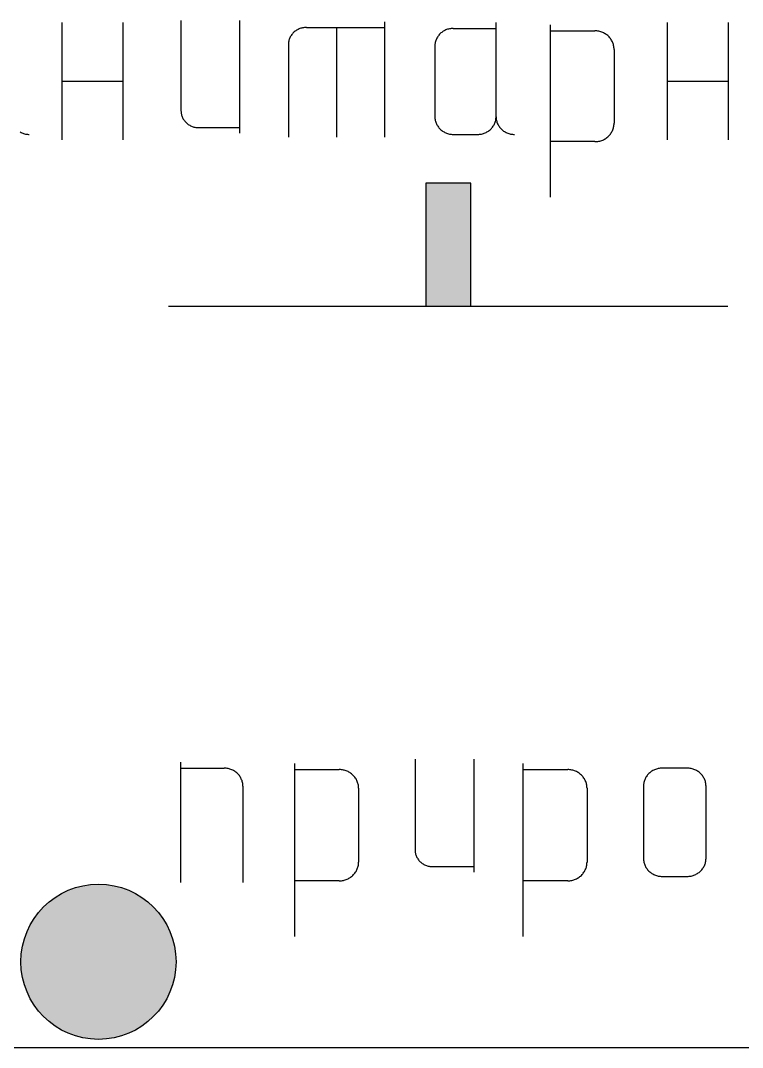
# Model space of a CAD drawing. Extents: x 8646 to 18206, y -17605 to -192.
# Drawn here: x 11112.406 to 11115.541, y -9044.79 to -9040.333 of the extents above; entities that cross this region are included whole.
import ezdxf

# ---------------------------------------------------------------- set-up
doc = ezdxf.new("R2010")
doc.units = 0
doc.layers.get('0').update_dxf_attribs({"linetype": 'CONTINUOUS'})

msp = doc.modelspace()

# ---------------------------------------------------------------- hatches: boundary and pattern name
at = {"linetype": 'CONTINUOUS'}
msp.add_hatch(color=8, dxfattribs=at).paths.add_polyline_path([(11114.1656, -9041.5719), (11114.1656, -9041.0387), (11114.3612, -9041.0387), (11114.3612, -9041.5719)])
h = msp.add_hatch(color=8, dxfattribs=at)
edge = h.paths.add_edge_path()
edge.add_arc((11112.7444, -9044.4181), 0.3368, 0, 360)

# ---------------------------------------------------------------- linework, layer by layer
at = {"color": 8, "linetype": 'CONTINUOUS'}
for p, q in [((11113.1026, -9040.3327), (11113.1026, -9040.724)), ((11113.3569, -9040.3327), (11113.3569, -9040.8219)), ((11113.9861, -9040.3377), (11113.9861, -9040.8391)), ((11112.5859, -9040.3409), (11112.5859, -9040.8504)), ((11112.8507, -9040.3409), (11112.8507, -9040.8504)), ((11113.5947, -9040.3822), (11113.5918, -9040.3848)), ((11113.5979, -9040.3795), (11113.5947, -9040.3822)), ((11113.6011, -9040.3772), (11113.5979, -9040.3795)), ((11113.6044, -9040.375), (11113.6011, -9040.3772)), ((11113.608, -9040.3728), (11113.6044, -9040.375)), ((11113.6115, -9040.371), (11113.608, -9040.3728)), ((11113.6153, -9040.3694), (11113.6115, -9040.371)), ((11113.619, -9040.3678), (11113.6153, -9040.3694)), ((11113.6229, -9040.3665), (11113.619, -9040.3678)), ((11113.6268, -9040.3654), (11113.6229, -9040.3665)), ((11113.6308, -9040.3645), (11113.6268, -9040.3654)), ((11113.6348, -9040.3638), (11113.6308, -9040.3645)), ((11113.6389, -9040.3632), (11113.6348, -9040.3638)), ((11113.643, -9040.3629), (11113.6389, -9040.3632)), ((11113.6471, -9040.3628), (11113.643, -9040.3629)), ((11113.6471, -9040.3628), (11113.9861, -9040.3628)), ((11113.7774, -9040.3628), (11113.7774, -9040.8391)), ((11114.2347, -9040.3841), (11114.2314, -9040.3868)), ((11114.2379, -9040.3816), (11114.2347, -9040.3841)), ((11114.2414, -9040.3795), (11114.2379, -9040.3816)), ((11114.245, -9040.3773), (11114.2414, -9040.3795)), ((11114.2486, -9040.3754), (11114.245, -9040.3773)), ((11114.2524, -9040.3737), (11114.2486, -9040.3754)), ((11114.2562, -9040.3721), (11114.2524, -9040.3737)), ((11114.2601, -9040.3708), (11114.2562, -9040.3721)), ((11114.2641, -9040.3696), (11114.2601, -9040.3708)), ((11114.2682, -9040.3687), (11114.2641, -9040.3696)), ((11114.2722, -9040.368), (11114.2682, -9040.3687)), ((11114.2764, -9040.3674), (11114.2722, -9040.368)), ((11114.2806, -9040.3671), (11114.2764, -9040.3674)), ((11114.2848, -9040.367), (11114.2806, -9040.3671)), ((11114.2848, -9040.367), (11114.4708, -9040.367)), ((11114.4708, -9040.7502), (11114.4708, -9040.3414)), ((11114.7052, -9040.3509), (11114.7052, -9041.0989)), ((11114.7052, -9040.3775), (11114.8996, -9040.3775)), ((11114.904, -9040.3777), (11114.8996, -9040.3775)), ((11114.9084, -9040.378), (11114.904, -9040.3777)), ((11114.9127, -9040.3786), (11114.9084, -9040.378)), ((11114.917, -9040.3793), (11114.9127, -9040.3786)), ((11114.9212, -9040.3803), (11114.917, -9040.3793)), ((11114.9255, -9040.3815), (11114.9212, -9040.3803)), ((11114.9295, -9040.383), (11114.9255, -9040.3815)), ((11114.9336, -9040.3846), (11114.9295, -9040.383)), ((11115.2143, -9040.3409), (11115.2143, -9040.8504)), ((11115.4792, -9040.3409), (11115.4792, -9040.8504)), ((11113.5698, -9040.4262), (11113.5693, -9040.4301)), ((11113.5706, -9040.4224), (11113.5698, -9040.4262)), ((11113.5716, -9040.4185), (11113.5706, -9040.4224)), ((11113.5726, -9040.4148), (11113.5716, -9040.4185)), ((11113.5741, -9040.4111), (11113.5726, -9040.4148)), ((11113.5757, -9040.4074), (11113.5741, -9040.4111)), ((11113.5774, -9040.4039), (11113.5757, -9040.4074)), ((11113.5793, -9040.4004), (11113.5774, -9040.4039)), ((11113.5815, -9040.3971), (11113.5793, -9040.4004)), ((11113.5838, -9040.3938), (11113.5815, -9040.3971)), ((11113.5863, -9040.3907), (11113.5838, -9040.3938)), ((11113.589, -9040.3877), (11113.5863, -9040.3907)), ((11113.5918, -9040.3848), (11113.589, -9040.3877)), ((11114.2069, -9040.4277), (11114.2061, -9040.4317)), ((11114.2079, -9040.4239), (11114.2069, -9040.4277)), ((11114.2089, -9040.42), (11114.2079, -9040.4239)), ((11114.2104, -9040.4162), (11114.2089, -9040.42)), ((11114.212, -9040.4125), (11114.2104, -9040.4162)), ((11114.2138, -9040.4089), (11114.212, -9040.4125)), ((11114.2158, -9040.4054), (11114.2138, -9040.4089)), ((11114.218, -9040.402), (11114.2158, -9040.4054)), ((11114.2203, -9040.3986), (11114.218, -9040.402)), ((11114.2228, -9040.3955), (11114.2203, -9040.3986)), ((11114.2256, -9040.3924), (11114.2228, -9040.3955)), ((11114.2284, -9040.3895), (11114.2256, -9040.3924)), ((11114.2314, -9040.3868), (11114.2284, -9040.3895)), ((11114.9376, -9040.3863), (11114.9336, -9040.3846)), ((11114.9413, -9040.3883), (11114.9376, -9040.3863)), ((11114.9451, -9040.3906), (11114.9413, -9040.3883)), ((11114.9487, -9040.3929), (11114.9451, -9040.3906)), ((11114.9521, -9040.3954), (11114.9487, -9040.3929)), ((11114.9555, -9040.3982), (11114.9521, -9040.3954)), ((11114.9586, -9040.401), (11114.9555, -9040.3982)), ((11114.9617, -9040.4041), (11114.9586, -9040.401)), ((11114.9644, -9040.4073), (11114.9617, -9040.4041)), ((11114.9671, -9040.4106), (11114.9644, -9040.4073)), ((11114.9696, -9040.4141), (11114.9671, -9040.4106)), ((11114.9718, -9040.4177), (11114.9696, -9040.4141)), ((11114.9739, -9040.4214), (11114.9718, -9040.4177)), ((11114.9758, -9040.4251), (11114.9739, -9040.4214)), ((11114.9775, -9040.429), (11114.9758, -9040.4251)), ((11113.569, -9040.434), (11113.5689, -9040.438)), ((11113.5689, -9040.438), (11113.5689, -9040.8391)), ((11113.5693, -9040.4301), (11113.569, -9040.434)), ((11114.2052, -9040.4396), (11114.2051, -9040.4437)), ((11114.2051, -9040.4437), (11114.2051, -9040.7502)), ((11114.2055, -9040.4357), (11114.2052, -9040.4396)), ((11114.2061, -9040.4317), (11114.2055, -9040.4357)), ((11114.979, -9040.433), (11114.9775, -9040.429)), ((11114.9802, -9040.437), (11114.979, -9040.433)), ((11114.9812, -9040.441), (11114.9802, -9040.437)), ((11114.982, -9040.4452), (11114.9812, -9040.441)), ((11114.9826, -9040.4494), (11114.982, -9040.4452)), ((11114.9829, -9040.4535), (11114.9826, -9040.4494)), ((11114.983, -9040.4578), (11114.9829, -9040.4535)), ((11114.983, -9040.4578), (11114.983, -9040.7784)), ((11112.5859, -9040.5957), (11112.8507, -9040.5957)), ((11115.2143, -9040.5957), (11115.4792, -9040.5957)), ((11113.1026, -9040.724), (11113.1028, -9040.7279)), ((11113.1028, -9040.7279), (11113.103, -9040.7317)), ((11113.103, -9040.7317), (11113.1035, -9040.7356)), ((11113.1035, -9040.7356), (11113.1043, -9040.7393)), ((11113.1043, -9040.7393), (11113.1052, -9040.743)), ((11113.1052, -9040.743), (11113.1063, -9040.7467)), ((11113.1063, -9040.7467), (11113.1077, -9040.7504)), ((11113.1077, -9040.7504), (11113.1092, -9040.7539)), ((11113.1092, -9040.7539), (11113.1109, -9040.7573)), ((11113.1109, -9040.7573), (11113.1128, -9040.7608)), ((11113.1128, -9040.7608), (11113.1149, -9040.764)), ((11113.1149, -9040.764), (11113.1172, -9040.7672)), ((11113.1172, -9040.7672), (11113.1196, -9040.7702)), ((11113.1196, -9040.7702), (11113.1223, -9040.7731)), ((11113.1223, -9040.7731), (11113.125, -9040.776)), ((11113.125, -9040.776), (11113.1278, -9040.7786)), ((11113.1278, -9040.7786), (11113.1309, -9040.7811)), ((11113.1309, -9040.7811), (11113.1341, -9040.7835)), ((11113.1341, -9040.7835), (11113.1373, -9040.7856)), ((11114.2051, -9040.7502), (11114.2052, -9040.7542)), ((11114.2052, -9040.7542), (11114.2055, -9040.7582)), ((11114.2055, -9040.7582), (11114.2061, -9040.7622)), ((11114.2061, -9040.7622), (11114.2069, -9040.7661)), ((11114.2069, -9040.7661), (11114.2079, -9040.77)), ((11114.2079, -9040.77), (11114.2089, -9040.7738)), ((11114.2089, -9040.7738), (11114.2104, -9040.7777)), ((11114.2104, -9040.7777), (11114.212, -9040.7814)), ((11114.212, -9040.7814), (11114.2138, -9040.785)), ((11114.2138, -9040.785), (11114.2158, -9040.7885)), ((11114.46, -9040.7885), (11114.462, -9040.785)), ((11114.462, -9040.785), (11114.4638, -9040.7814)), ((11114.4638, -9040.7814), (11114.4654, -9040.7777)), ((11114.4654, -9040.7777), (11114.4668, -9040.7738)), ((11114.4668, -9040.7738), (11114.468, -9040.77)), ((11114.468, -9040.77), (11114.469, -9040.7661)), ((11114.469, -9040.7661), (11114.4698, -9040.7622)), ((11114.4698, -9040.7622), (11114.4703, -9040.7582)), ((11114.4703, -9040.7582), (11114.4706, -9040.7542)), ((11114.4706, -9040.7542), (11114.4708, -9040.7502)), ((11114.4708, -9040.7502), (11114.4708, -9040.7542)), ((11114.4708, -9040.7542), (11114.4711, -9040.7582)), ((11114.4711, -9040.7582), (11114.4717, -9040.7622)), ((11114.4717, -9040.7622), (11114.4725, -9040.7661)), ((11114.4725, -9040.7661), (11114.4735, -9040.77)), ((11114.4735, -9040.77), (11114.4746, -9040.7738)), ((11114.4746, -9040.7738), (11114.4761, -9040.7777)), ((11114.4761, -9040.7777), (11114.4776, -9040.7814)), ((11114.4776, -9040.7814), (11114.4794, -9040.785)), ((11114.4794, -9040.785), (11114.4814, -9040.7885)), ((11114.9826, -9040.7867), (11114.9829, -9040.7826)), ((11114.9829, -9040.7826), (11114.983, -9040.7784)), ((11112.4044, -9040.8165), (11112.4081, -9040.8185)), ((11112.4081, -9040.8185), (11112.4118, -9040.8202)), ((11112.4118, -9040.8202), (11112.4156, -9040.8217)), ((11112.4156, -9040.8217), (11112.4195, -9040.8231)), ((11112.4195, -9040.8231), (11112.4236, -9040.8243)), ((11112.4236, -9040.8243), (11112.4276, -9040.8252)), ((11112.4276, -9040.8252), (11112.4317, -9040.8259)), ((11112.4317, -9040.8259), (11112.4359, -9040.8264)), ((11112.4359, -9040.8264), (11112.4399, -9040.8268)), ((11112.4399, -9040.8268), (11112.4441, -9040.8269)), ((11113.1373, -9040.7856), (11113.1408, -9040.7875)), ((11113.1408, -9040.7875), (11113.1442, -9040.7894)), ((11113.1442, -9040.7894), (11113.1479, -9040.791)), ((11113.1479, -9040.791), (11113.1515, -9040.7925)), ((11113.1515, -9040.7925), (11113.1553, -9040.7939)), ((11113.1553, -9040.7939), (11113.1591, -9040.7949)), ((11113.1591, -9040.7949), (11113.163, -9040.7958)), ((11113.163, -9040.7958), (11113.1669, -9040.7965)), ((11113.1669, -9040.7965), (11113.1709, -9040.797)), ((11113.1709, -9040.797), (11113.1749, -9040.7973)), ((11113.1749, -9040.7973), (11113.1789, -9040.7974)), ((11113.1789, -9040.7974), (11113.3569, -9040.7974)), ((11114.2158, -9040.7885), (11114.218, -9040.7919)), ((11114.218, -9040.7919), (11114.2203, -9040.7953)), ((11114.2203, -9040.7953), (11114.2228, -9040.7984)), ((11114.2228, -9040.7984), (11114.2256, -9040.8015)), ((11114.2256, -9040.8015), (11114.2284, -9040.8044)), ((11114.2284, -9040.8044), (11114.2314, -9040.8071)), ((11114.2314, -9040.8071), (11114.2347, -9040.8098)), ((11114.2347, -9040.8098), (11114.2379, -9040.8122)), ((11114.2379, -9040.8122), (11114.2414, -9040.8144)), ((11114.2414, -9040.8144), (11114.245, -9040.8165)), ((11114.245, -9040.8165), (11114.2486, -9040.8185)), ((11114.2486, -9040.8185), (11114.2524, -9040.8202)), ((11114.2524, -9040.8202), (11114.2562, -9040.8217)), ((11114.2562, -9040.8217), (11114.2601, -9040.8231)), ((11114.2601, -9040.8231), (11114.2641, -9040.8243)), ((11114.2641, -9040.8243), (11114.2682, -9040.8252)), ((11114.2682, -9040.8252), (11114.2722, -9040.8259)), ((11114.2722, -9040.8259), (11114.2764, -9040.8264)), ((11114.2764, -9040.8264), (11114.2806, -9040.8268)), ((11114.2806, -9040.8268), (11114.2848, -9040.8269)), ((11114.2848, -9040.8269), (11114.3911, -9040.8269)), ((11114.3911, -9040.8269), (11114.3952, -9040.8268)), ((11114.3952, -9040.8268), (11114.3994, -9040.8264)), ((11114.3994, -9040.8264), (11114.4035, -9040.8259)), ((11114.4035, -9040.8259), (11114.4076, -9040.8252)), ((11114.4076, -9040.8252), (11114.4116, -9040.8243)), ((11114.4116, -9040.8243), (11114.4157, -9040.8231)), ((11114.4157, -9040.8231), (11114.4196, -9040.8217)), ((11114.4196, -9040.8217), (11114.4234, -9040.8202)), ((11114.4234, -9040.8202), (11114.4273, -9040.8185)), ((11114.4273, -9040.8185), (11114.4308, -9040.8165)), ((11114.4308, -9040.8165), (11114.4345, -9040.8144)), ((11114.4345, -9040.8144), (11114.4379, -9040.8122)), ((11114.4379, -9040.8122), (11114.4412, -9040.8098)), ((11114.4412, -9040.8098), (11114.4444, -9040.8071)), ((11114.4444, -9040.8071), (11114.4474, -9040.8044)), ((11114.4474, -9040.8044), (11114.4503, -9040.8015)), ((11114.4503, -9040.8015), (11114.453, -9040.7984)), ((11114.453, -9040.7984), (11114.4555, -9040.7953)), ((11114.4555, -9040.7953), (11114.4579, -9040.7919)), ((11114.4579, -9040.7919), (11114.46, -9040.7885)), ((11114.4814, -9040.7885), (11114.4836, -9040.7919)), ((11114.4836, -9040.7919), (11114.486, -9040.7953)), ((11114.486, -9040.7953), (11114.4885, -9040.7984)), ((11114.4885, -9040.7984), (11114.4912, -9040.8015)), ((11114.4912, -9040.8015), (11114.4941, -9040.8044)), ((11114.4941, -9040.8044), (11114.4971, -9040.8071)), ((11114.4971, -9040.8071), (11114.5003, -9040.8098)), ((11114.5003, -9040.8098), (11114.5036, -9040.8122)), ((11114.5036, -9040.8122), (11114.507, -9040.8144)), ((11114.507, -9040.8144), (11114.5106, -9040.8165)), ((11114.5106, -9040.8165), (11114.5143, -9040.8185)), ((11114.5143, -9040.8185), (11114.5181, -9040.8202)), ((11114.5181, -9040.8202), (11114.5218, -9040.8217)), ((11114.5218, -9040.8217), (11114.5257, -9040.8231)), ((11114.5257, -9040.8231), (11114.5298, -9040.8243)), ((11114.5298, -9040.8243), (11114.5339, -9040.8252)), ((11114.5339, -9040.8252), (11114.5379, -9040.8259)), ((11114.5379, -9040.8259), (11114.5421, -9040.8264)), ((11114.5421, -9040.8264), (11114.5462, -9040.8268)), ((11114.5462, -9040.8268), (11114.5504, -9040.8269)), ((11114.9617, -9040.832), (11114.9644, -9040.8288)), ((11114.9644, -9040.8288), (11114.9671, -9040.8255)), ((11114.9671, -9040.8255), (11114.9696, -9040.822)), ((11114.9696, -9040.822), (11114.9718, -9040.8184)), ((11114.9718, -9040.8184), (11114.9739, -9040.8147)), ((11114.9739, -9040.8147), (11114.9758, -9040.8109)), ((11114.9758, -9040.8109), (11114.9775, -9040.8071)), ((11114.9775, -9040.8071), (11114.979, -9040.8031)), ((11114.979, -9040.8031), (11114.9802, -9040.7991)), ((11114.9802, -9040.7991), (11114.9812, -9040.7949)), ((11114.9812, -9040.7949), (11114.982, -9040.7909)), ((11114.982, -9040.7909), (11114.9826, -9040.7867)), ((11114.8996, -9040.8584), (11114.7052, -9040.8584)), ((11114.8996, -9040.8584), (11114.904, -9040.8584)), ((11114.904, -9040.8584), (11114.9084, -9040.858)), ((11114.9084, -9040.858), (11114.9127, -9040.8574)), ((11114.9127, -9040.8574), (11114.917, -9040.8567)), ((11114.917, -9040.8567), (11114.9212, -9040.8558)), ((11114.9212, -9040.8558), (11114.9255, -9040.8546)), ((11114.9255, -9040.8546), (11114.9295, -9040.8532)), ((11114.9295, -9040.8532), (11114.9336, -9040.8515)), ((11114.9336, -9040.8515), (11114.9376, -9040.8498)), ((11114.9376, -9040.8498), (11114.9413, -9040.8477)), ((11114.9413, -9040.8477), (11114.9451, -9040.8455)), ((11114.9451, -9040.8455), (11114.9487, -9040.8432)), ((11114.9487, -9040.8432), (11114.9521, -9040.8406)), ((11114.9521, -9040.8406), (11114.9555, -9040.8379)), ((11114.9555, -9040.8379), (11114.9586, -9040.835)), ((11114.9586, -9040.835), (11114.9617, -9040.832)), ((11114.3612, -9041.0387), (11114.1656, -9041.0387)), ((11114.1656, -9041.0387), (11114.1656, -9041.5719)), ((11114.3612, -9041.5719), (11114.3612, -9041.0387)), ((11113.0491, -9041.5719), (11115.4777, -9041.5719)), ((11114.1656, -9041.5719), (11114.3612, -9041.5719)), ((11114.119, -9043.539), (11114.119, -9043.9317)), ((11114.3741, -9043.539), (11114.3741, -9044.0299)), ((11113.1001, -9043.5516), (11113.1001, -9044.0737)), ((11113.1001, -9043.5777), (11113.2901, -9043.5777)), ((11113.2944, -9043.5778), (11113.2901, -9043.5777)), ((11113.2986, -9043.5781), (11113.2944, -9043.5778)), ((11113.3028, -9043.5787), (11113.2986, -9043.5781)), ((11113.307, -9043.5795), (11113.3028, -9043.5787)), ((11113.3112, -9043.5804), (11113.307, -9043.5795)), ((11113.3153, -9043.5816), (11113.3112, -9043.5804)), ((11113.3193, -9043.5829), (11113.3153, -9043.5816)), ((11113.3232, -9043.5845), (11113.3193, -9043.5829)), ((11113.3271, -9043.5862), (11113.3232, -9043.5845)), ((11113.3308, -9043.5882), (11113.3271, -9043.5862)), ((11113.3345, -9043.5904), (11113.3308, -9043.5882)), ((11113.338, -9043.5927), (11113.3345, -9043.5904)), ((11113.3413, -9043.5952), (11113.338, -9043.5927)), ((11113.595, -9043.5572), (11113.595, -9044.3078)), ((11113.595, -9043.584), (11113.7901, -9043.584)), ((11113.7946, -9043.5842), (11113.7901, -9043.584)), ((11113.7989, -9043.5845), (11113.7946, -9043.5842)), ((11113.8033, -9043.5851), (11113.7989, -9043.5845)), ((11113.8076, -9043.5858), (11113.8033, -9043.5851)), ((11113.8118, -9043.5868), (11113.8076, -9043.5858)), ((11113.8161, -9043.588), (11113.8118, -9043.5868)), ((11113.8201, -9043.5894), (11113.8161, -9043.588)), ((11113.8242, -9043.5911), (11113.8201, -9043.5894)), ((11113.8282, -9043.5928), (11113.8242, -9043.5911)), ((11113.832, -9043.5948), (11113.8282, -9043.5928)), ((11114.5868, -9043.5572), (11114.5868, -9044.3078)), ((11114.5868, -9043.584), (11114.7819, -9043.584)), ((11114.7864, -9043.5842), (11114.7819, -9043.584)), ((11114.7907, -9043.5845), (11114.7864, -9043.5842)), ((11114.7951, -9043.5851), (11114.7907, -9043.5845)), ((11114.7993, -9043.5858), (11114.7951, -9043.5851)), ((11114.8036, -9043.5868), (11114.7993, -9043.5858)), ((11114.8078, -9043.588), (11114.8036, -9043.5868)), ((11114.8119, -9043.5894), (11114.8078, -9043.588)), ((11114.816, -9043.5911), (11114.8119, -9043.5894)), ((11114.82, -9043.5928), (11114.816, -9043.5911)), ((11114.8238, -9043.5948), (11114.82, -9043.5928)), ((11115.1443, -9043.5927), (11115.141, -9043.5952)), ((11115.1478, -9043.5904), (11115.1443, -9043.5927)), ((11115.1515, -9043.5882), (11115.1478, -9043.5904)), ((11115.1552, -9043.5862), (11115.1515, -9043.5882)), ((11115.1591, -9043.5845), (11115.1552, -9043.5862)), ((11115.163, -9043.5829), (11115.1591, -9043.5845)), ((11115.167, -9043.5816), (11115.163, -9043.5829)), ((11115.1711, -9043.5804), (11115.167, -9043.5816)), ((11115.1752, -9043.5795), (11115.1711, -9043.5804)), ((11115.1794, -9043.5787), (11115.1752, -9043.5795)), ((11115.1837, -9043.5781), (11115.1794, -9043.5787)), ((11115.1879, -9043.5778), (11115.1837, -9043.5781)), ((11115.1922, -9043.5777), (11115.1879, -9043.5778)), ((11115.3008, -9043.5777), (11115.1922, -9043.5777)), ((11115.3051, -9043.5778), (11115.3008, -9043.5777)), ((11115.3093, -9043.5781), (11115.3051, -9043.5778)), ((11115.3135, -9043.5787), (11115.3093, -9043.5781)), ((11115.3177, -9043.5795), (11115.3135, -9043.5787)), ((11115.3219, -9043.5804), (11115.3177, -9043.5795)), ((11115.326, -9043.5816), (11115.3219, -9043.5804)), ((11115.33, -9043.5829), (11115.326, -9043.5816)), ((11115.3339, -9043.5845), (11115.33, -9043.5829)), ((11115.3378, -9043.5862), (11115.3339, -9043.5845)), ((11115.3415, -9043.5882), (11115.3378, -9043.5862)), ((11115.3452, -9043.5904), (11115.3415, -9043.5882)), ((11115.3487, -9043.5927), (11115.3452, -9043.5904)), ((11115.352, -9043.5952), (11115.3487, -9043.5927)), ((11113.3447, -9043.5978), (11113.3413, -9043.5952)), ((11113.3477, -9043.6007), (11113.3447, -9043.5978)), ((11113.3506, -9043.6036), (11113.3477, -9043.6007)), ((11113.3534, -9043.6068), (11113.3506, -9043.6036)), ((11113.356, -9043.61), (11113.3534, -9043.6068)), ((11113.3584, -9043.6135), (11113.356, -9043.61)), ((11113.3606, -9043.6168), (11113.3584, -9043.6135)), ((11113.3626, -9043.6205), (11113.3606, -9043.6168)), ((11113.3645, -9043.6242), (11113.3626, -9043.6205)), ((11113.3661, -9043.628), (11113.3645, -9043.6242)), ((11113.3676, -9043.6318), (11113.3661, -9043.628)), ((11113.3687, -9043.6359), (11113.3676, -9043.6318)), ((11113.3697, -9043.6398), (11113.3687, -9043.6359)), ((11113.8358, -9043.5971), (11113.832, -9043.5948)), ((11113.8393, -9043.5994), (11113.8358, -9043.5971)), ((11113.8428, -9043.6019), (11113.8393, -9043.5994)), ((11113.8462, -9043.6047), (11113.8428, -9043.6019)), ((11113.8493, -9043.6076), (11113.8462, -9043.6047)), ((11113.8524, -9043.6107), (11113.8493, -9043.6076)), ((11113.8552, -9043.6139), (11113.8524, -9043.6107)), ((11113.8578, -9043.6172), (11113.8552, -9043.6139)), ((11113.8603, -9043.6207), (11113.8578, -9043.6172)), ((11113.8626, -9043.6243), (11113.8603, -9043.6207)), ((11113.8647, -9043.628), (11113.8626, -9043.6243)), ((11113.8665, -9043.6317), (11113.8647, -9043.628)), ((11113.8682, -9043.6357), (11113.8665, -9043.6317)), ((11113.8697, -9043.6396), (11113.8682, -9043.6357)), ((11114.8275, -9043.5971), (11114.8238, -9043.5948)), ((11114.8311, -9043.5994), (11114.8275, -9043.5971)), ((11114.8345, -9043.6019), (11114.8311, -9043.5994)), ((11114.838, -9043.6047), (11114.8345, -9043.6019)), ((11114.8411, -9043.6076), (11114.838, -9043.6047)), ((11114.8442, -9043.6107), (11114.8411, -9043.6076)), ((11114.847, -9043.6139), (11114.8442, -9043.6107)), ((11114.8496, -9043.6172), (11114.847, -9043.6139)), ((11114.8521, -9043.6207), (11114.8496, -9043.6172)), ((11114.8544, -9043.6243), (11114.8521, -9043.6207)), ((11114.8565, -9043.628), (11114.8544, -9043.6243)), ((11114.8583, -9043.6317), (11114.8565, -9043.628)), ((11114.86, -9043.6357), (11114.8583, -9043.6317)), ((11114.8615, -9043.6396), (11114.86, -9043.6357)), ((11115.1135, -9043.6359), (11115.1125, -9043.6398)), ((11115.1147, -9043.6318), (11115.1135, -9043.6359)), ((11115.1162, -9043.628), (11115.1147, -9043.6318)), ((11115.1178, -9043.6242), (11115.1162, -9043.628)), ((11115.1196, -9043.6205), (11115.1178, -9043.6242)), ((11115.1216, -9043.6168), (11115.1196, -9043.6205)), ((11115.1239, -9043.6135), (11115.1216, -9043.6168)), ((11115.1263, -9043.61), (11115.1239, -9043.6135)), ((11115.1289, -9043.6068), (11115.1263, -9043.61)), ((11115.1317, -9043.6036), (11115.1289, -9043.6068)), ((11115.1346, -9043.6007), (11115.1317, -9043.6036)), ((11115.1377, -9043.5978), (11115.1346, -9043.6007)), ((11115.141, -9043.5952), (11115.1377, -9043.5978)), ((11115.3554, -9043.5978), (11115.352, -9043.5952)), ((11115.3584, -9043.6007), (11115.3554, -9043.5978)), ((11115.3614, -9043.6036), (11115.3584, -9043.6007)), ((11115.3641, -9043.6068), (11115.3614, -9043.6036)), ((11115.3667, -9043.61), (11115.3641, -9043.6068)), ((11115.3691, -9043.6135), (11115.3667, -9043.61)), ((11115.3713, -9043.6168), (11115.3691, -9043.6135)), ((11115.3733, -9043.6205), (11115.3713, -9043.6168)), ((11115.3752, -9043.6242), (11115.3733, -9043.6205)), ((11115.3768, -9043.628), (11115.3752, -9043.6242)), ((11115.3783, -9043.6318), (11115.3768, -9043.628)), ((11115.3794, -9043.6359), (11115.3783, -9043.6318)), ((11115.3804, -9043.6398), (11115.3794, -9043.6359)), ((11113.3706, -9043.6438), (11113.3697, -9043.6398)), ((11113.3711, -9043.6479), (11113.3706, -9043.6438)), ((11113.3714, -9043.6519), (11113.3711, -9043.6479)), ((11113.3716, -9043.656), (11113.3714, -9043.6519)), ((11113.3716, -9043.656), (11113.3716, -9044.0737)), ((11113.871, -9043.6437), (11113.8697, -9043.6396)), ((11113.872, -9043.6477), (11113.871, -9043.6437)), ((11113.8728, -9043.6519), (11113.872, -9043.6477)), ((11113.8734, -9043.6561), (11113.8728, -9043.6519)), ((11113.8737, -9043.6602), (11113.8734, -9043.6561)), ((11113.8738, -9043.6645), (11113.8737, -9043.6602)), ((11113.8738, -9043.6645), (11113.8738, -9043.9862)), ((11114.8627, -9043.6437), (11114.8615, -9043.6396)), ((11114.8637, -9043.6477), (11114.8627, -9043.6437)), ((11114.8646, -9043.6519), (11114.8637, -9043.6477)), ((11114.8652, -9043.6561), (11114.8646, -9043.6519)), ((11114.8655, -9043.6602), (11114.8652, -9043.6561)), ((11114.8656, -9043.6645), (11114.8655, -9043.6602)), ((11114.8656, -9043.6645), (11114.8656, -9043.9862)), ((11115.1109, -9043.6519), (11115.1108, -9043.656)), ((11115.1108, -9043.656), (11115.1108, -9043.9693)), ((11115.1112, -9043.6479), (11115.1109, -9043.6519)), ((11115.1118, -9043.6438), (11115.1112, -9043.6479)), ((11115.1125, -9043.6398), (11115.1118, -9043.6438)), ((11115.3813, -9043.6438), (11115.3804, -9043.6398)), ((11115.3818, -9043.6479), (11115.3813, -9043.6438)), ((11115.3821, -9043.6519), (11115.3818, -9043.6479)), ((11115.3823, -9043.656), (11115.3821, -9043.6519)), ((11115.3823, -9043.9693), (11115.3823, -9043.656)), ((11114.119, -9043.9317), (11114.1191, -9043.9355)), ((11114.1191, -9043.9355), (11114.1193, -9043.9394)), ((11114.1193, -9043.9394), (11114.1199, -9043.9433)), ((11114.1199, -9043.9433), (11114.1207, -9043.9469)), ((11114.1207, -9043.9469), (11114.1216, -9043.9507)), ((11113.8734, -9043.9946), (11113.8737, -9043.9904)), ((11113.8737, -9043.9904), (11113.8738, -9043.9862)), ((11114.1216, -9043.9507), (11114.1227, -9043.9544)), ((11114.1227, -9043.9544), (11114.1241, -9043.9581)), ((11114.1241, -9043.9581), (11114.1256, -9043.9617)), ((11114.1256, -9043.9617), (11114.1273, -9043.9651)), ((11114.1273, -9043.9651), (11114.1292, -9043.9685)), ((11114.1292, -9043.9685), (11114.1313, -9043.9718)), ((11114.1313, -9043.9718), (11114.1336, -9043.975)), ((11114.1336, -9043.975), (11114.136, -9043.978)), ((11114.136, -9043.978), (11114.1387, -9043.9809)), ((11114.1387, -9043.9809), (11114.1414, -9043.9838)), ((11114.1414, -9043.9838), (11114.1442, -9043.9864)), ((11114.1442, -9043.9864), (11114.1474, -9043.9889)), ((11114.1474, -9043.9889), (11114.1505, -9043.9913)), ((11114.1505, -9043.9913), (11114.1538, -9043.9934)), ((11114.1538, -9043.9934), (11114.1573, -9043.9954)), ((11114.8652, -9043.9946), (11114.8655, -9043.9904)), ((11114.8655, -9043.9904), (11114.8656, -9043.9862)), ((11115.1108, -9043.9693), (11115.1109, -9043.9735)), ((11115.1109, -9043.9735), (11115.1112, -9043.9776)), ((11115.1112, -9043.9776), (11115.1118, -9043.9816)), ((11115.1118, -9043.9816), (11115.1125, -9043.9856)), ((11115.1125, -9043.9856), (11115.1135, -9043.9896)), ((11115.1135, -9043.9896), (11115.1147, -9043.9935)), ((11115.1147, -9043.9935), (11115.1162, -9043.9974)), ((11115.3768, -9043.9974), (11115.3783, -9043.9935)), ((11115.3783, -9043.9935), (11115.3794, -9043.9896)), ((11115.3794, -9043.9896), (11115.3804, -9043.9856)), ((11115.3804, -9043.9856), (11115.3813, -9043.9816)), ((11115.3813, -9043.9816), (11115.3818, -9043.9776)), ((11115.3818, -9043.9776), (11115.3821, -9043.9735)), ((11115.3821, -9043.9735), (11115.3823, -9043.9693)), ((11113.8524, -9044.04), (11113.8552, -9044.0368)), ((11113.8552, -9044.0368), (11113.8578, -9044.0335)), ((11113.8578, -9044.0335), (11113.8603, -9044.0299)), ((11113.8603, -9044.0299), (11113.8626, -9044.0264)), ((11113.8626, -9044.0264), (11113.8647, -9044.0226)), ((11113.8647, -9044.0226), (11113.8665, -9044.0189)), ((11113.8665, -9044.0189), (11113.8682, -9044.015)), ((11113.8682, -9044.015), (11113.8697, -9044.011)), ((11113.8697, -9044.011), (11113.871, -9044.007)), ((11113.871, -9044.007), (11113.872, -9044.0028)), ((11113.872, -9044.0028), (11113.8728, -9043.9988)), ((11113.8728, -9043.9988), (11113.8734, -9043.9946)), ((11114.1573, -9043.9954), (11114.1607, -9043.9973)), ((11114.1607, -9043.9973), (11114.1645, -9043.9989)), ((11114.1645, -9043.9989), (11114.168, -9044.0004)), ((11114.168, -9044.0004), (11114.1719, -9044.0017)), ((11114.1719, -9044.0017), (11114.1757, -9044.0028)), ((11114.1757, -9044.0028), (11114.1796, -9044.0037)), ((11114.1796, -9044.0037), (11114.1835, -9044.0044)), ((11114.1835, -9044.0044), (11114.1875, -9044.0049)), ((11114.1875, -9044.0049), (11114.1915, -9044.0052)), ((11114.1915, -9044.0052), (11114.1955, -9044.0053)), ((11114.1955, -9044.0053), (11114.3741, -9044.0053)), ((11114.8442, -9044.04), (11114.847, -9044.0368)), ((11114.847, -9044.0368), (11114.8496, -9044.0335)), ((11114.8496, -9044.0335), (11114.8521, -9044.0299)), ((11114.8521, -9044.0299), (11114.8544, -9044.0264)), ((11114.8544, -9044.0264), (11114.8565, -9044.0226)), ((11114.8565, -9044.0226), (11114.8583, -9044.0189)), ((11114.8583, -9044.0189), (11114.86, -9044.015)), ((11114.86, -9044.015), (11114.8615, -9044.011)), ((11114.8615, -9044.011), (11114.8627, -9044.007)), ((11114.8627, -9044.007), (11114.8637, -9044.0028)), ((11114.8637, -9044.0028), (11114.8646, -9043.9988)), ((11114.8646, -9043.9988), (11114.8652, -9043.9946)), ((11115.1162, -9043.9974), (11115.1178, -9044.0012)), ((11115.1178, -9044.0012), (11115.1196, -9044.0049)), ((11115.1196, -9044.0049), (11115.1216, -9044.0085)), ((11115.1216, -9044.0085), (11115.1239, -9044.0119)), ((11115.1239, -9044.0119), (11115.1263, -9044.0154)), ((11115.1263, -9044.0154), (11115.1289, -9044.0186)), ((11115.1289, -9044.0186), (11115.1317, -9044.0217)), ((11115.1317, -9044.0217), (11115.1346, -9044.0248)), ((11115.1346, -9044.0248), (11115.1377, -9044.0275)), ((11115.1377, -9044.0275), (11115.141, -9044.0302)), ((11115.141, -9044.0302), (11115.1443, -9044.0327)), ((11115.1443, -9044.0327), (11115.1478, -9044.0349)), ((11115.1478, -9044.0349), (11115.1515, -9044.0371)), ((11115.1515, -9044.0371), (11115.1552, -9044.0391)), ((11115.1552, -9044.0391), (11115.1591, -9044.0408)), ((11115.3339, -9044.0408), (11115.3378, -9044.0391)), ((11115.3378, -9044.0391), (11115.3415, -9044.0371)), ((11115.3415, -9044.0371), (11115.3452, -9044.0349)), ((11115.3452, -9044.0349), (11115.3487, -9044.0327)), ((11115.3487, -9044.0327), (11115.352, -9044.0302)), ((11115.352, -9044.0302), (11115.3554, -9044.0275)), ((11115.3554, -9044.0275), (11115.3584, -9044.0248)), ((11115.3584, -9044.0248), (11115.3614, -9044.0217)), ((11115.3614, -9044.0217), (11115.3641, -9044.0186)), ((11115.3641, -9044.0186), (11115.3667, -9044.0154)), ((11115.3667, -9044.0154), (11115.3691, -9044.0119)), ((11115.3691, -9044.0119), (11115.3713, -9044.0085)), ((11115.3713, -9044.0085), (11115.3733, -9044.0049)), ((11115.3733, -9044.0049), (11115.3752, -9044.0012)), ((11115.3752, -9044.0012), (11115.3768, -9043.9974)), ((11113.7901, -9044.0665), (11113.595, -9044.0665)), ((11113.7901, -9044.0665), (11113.7946, -9044.0665)), ((11113.7946, -9044.0665), (11113.7989, -9044.0661)), ((11113.7989, -9044.0661), (11113.8033, -9044.0655)), ((11113.8033, -9044.0655), (11113.8076, -9044.0648)), ((11113.8076, -9044.0648), (11113.8118, -9044.0639)), ((11113.8118, -9044.0639), (11113.8161, -9044.0627)), ((11113.8161, -9044.0627), (11113.8201, -9044.0613)), ((11113.8201, -9044.0613), (11113.8242, -9044.0596)), ((11113.8242, -9044.0596), (11113.8282, -9044.0579)), ((11113.8282, -9044.0579), (11113.832, -9044.0557)), ((11113.832, -9044.0557), (11113.8358, -9044.0536)), ((11113.8358, -9044.0536), (11113.8393, -9044.0513)), ((11113.8393, -9044.0513), (11113.8428, -9044.0487)), ((11113.8428, -9044.0487), (11113.8462, -9044.0459)), ((11113.8462, -9044.0459), (11113.8493, -9044.0431)), ((11113.8493, -9044.0431), (11113.8524, -9044.04)), ((11114.7819, -9044.0665), (11114.5868, -9044.0665)), ((11114.7819, -9044.0665), (11114.7864, -9044.0665)), ((11114.7864, -9044.0665), (11114.7907, -9044.0661)), ((11114.7907, -9044.0661), (11114.7951, -9044.0655)), ((11114.7951, -9044.0655), (11114.7993, -9044.0648)), ((11114.7993, -9044.0648), (11114.8036, -9044.0639)), ((11114.8036, -9044.0639), (11114.8078, -9044.0627)), ((11114.8078, -9044.0627), (11114.8119, -9044.0613)), ((11114.8119, -9044.0613), (11114.816, -9044.0596)), ((11114.816, -9044.0596), (11114.82, -9044.0579)), ((11114.82, -9044.0579), (11114.8238, -9044.0557)), ((11114.8238, -9044.0557), (11114.8275, -9044.0536)), ((11114.8275, -9044.0536), (11114.8311, -9044.0513)), ((11114.8311, -9044.0513), (11114.8345, -9044.0487)), ((11114.8345, -9044.0487), (11114.838, -9044.0459)), ((11114.838, -9044.0459), (11114.8411, -9044.0431)), ((11114.8411, -9044.0431), (11114.8442, -9044.04)), ((11115.1591, -9044.0408), (11115.163, -9044.0424)), ((11115.163, -9044.0424), (11115.167, -9044.0438)), ((11115.167, -9044.0438), (11115.1711, -9044.0449)), ((11115.1711, -9044.0449), (11115.1752, -9044.0459)), ((11115.1752, -9044.0459), (11115.1794, -9044.0466)), ((11115.1794, -9044.0466), (11115.1837, -9044.0472)), ((11115.1837, -9044.0472), (11115.1879, -9044.0475)), ((11115.1879, -9044.0475), (11115.1922, -9044.0476)), ((11115.1922, -9044.0476), (11115.3008, -9044.0476)), ((11115.3008, -9044.0476), (11115.3051, -9044.0475)), ((11115.3051, -9044.0475), (11115.3093, -9044.0472)), ((11115.3093, -9044.0472), (11115.3135, -9044.0466)), ((11115.3135, -9044.0466), (11115.3177, -9044.0459)), ((11115.3177, -9044.0459), (11115.3219, -9044.0449)), ((11115.3219, -9044.0449), (11115.326, -9044.0438)), ((11115.326, -9044.0438), (11115.33, -9044.0424)), ((11115.33, -9044.0424), (11115.3339, -9044.0408)), ((11103.3348, -9044.79), (11121.9539, -9044.79))]:
    msp.add_line(p, q, dxfattribs=at)
msp.add_circle((11112.7444, -9044.4181), 0.3368, dxfattribs=at)

doc.saveas('drawing.dxf')
